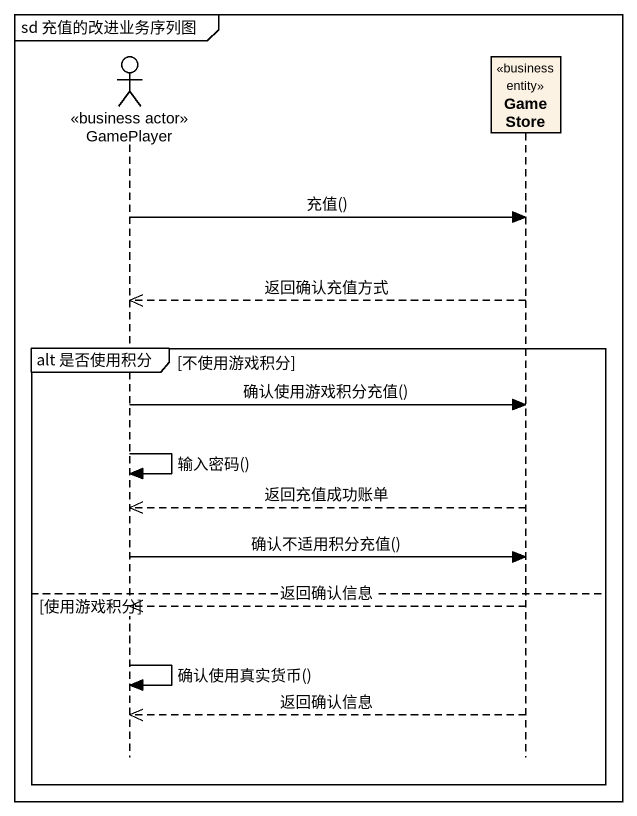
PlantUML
@startuml
mainframe sd 充值的改进业务序列图
hide footbox
actor GamePlayer <<business actor>>
participant GameStore <<business entity>>

GamePlayer -> GameStore : 充值()
GameStore -->> GamePlayer : 返回确认充值方式
group alt 是否使用积分 [不使用游戏积分]
  GamePlayer -> GameStore : 确认使用游戏积分充值()
  GamePlayer -> GamePlayer : 输入密码()
  GameStore -->> GamePlayer : 返回充值成功账单
  GamePlayer -> GameStore : 确认不适用积分充值()
else 使用游戏积分
  GameStore -->> GamePlayer : 返回确认信息
  GamePlayer -> GamePlayer : 确认使用真实货币()
  GameStore -->> GamePlayer : 返回确认信息
end
@enduml
